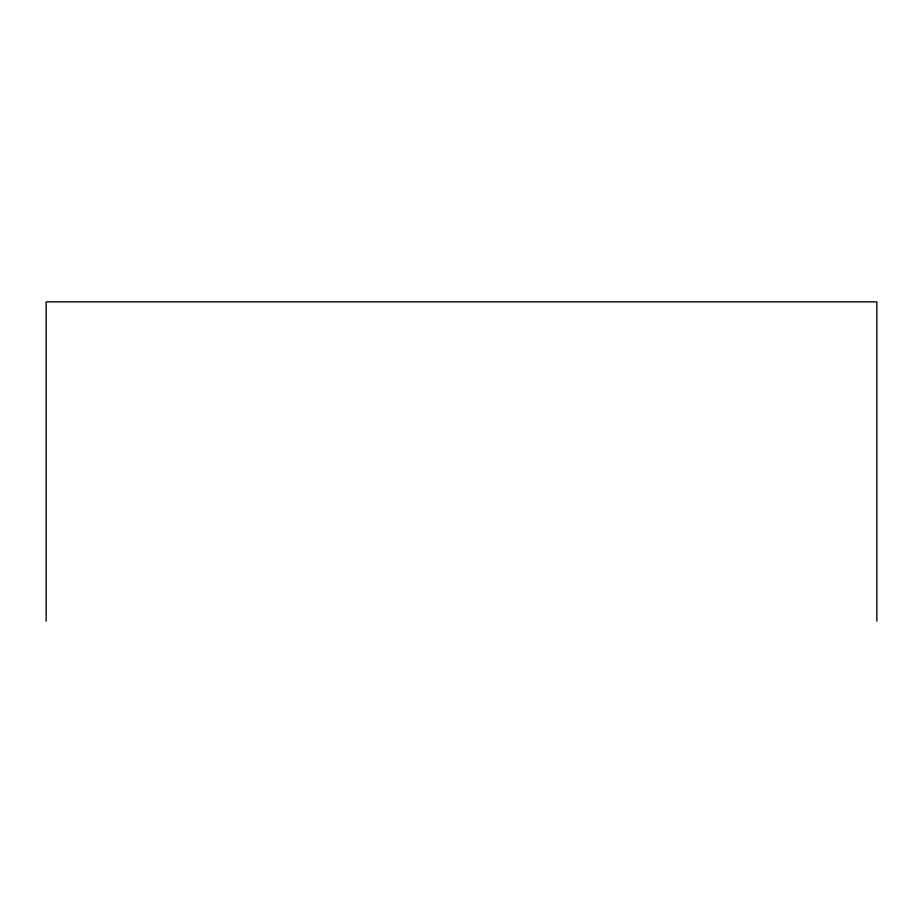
<?xml version="1.0" encoding="UTF-8"?>
<svg xmlns="http://www.w3.org/2000/svg" width="923" height="923" viewBox="0 0 923 923"><rect width="100%" height="100%" fill="white"/><g stroke="black" fill="none" stroke-linecap="round" stroke-linejoin="round"><path stroke-width="1.38" d="M876.85 621.133L876.85 301.867L46.15 301.867L46.15 621.133"/></g></svg>
